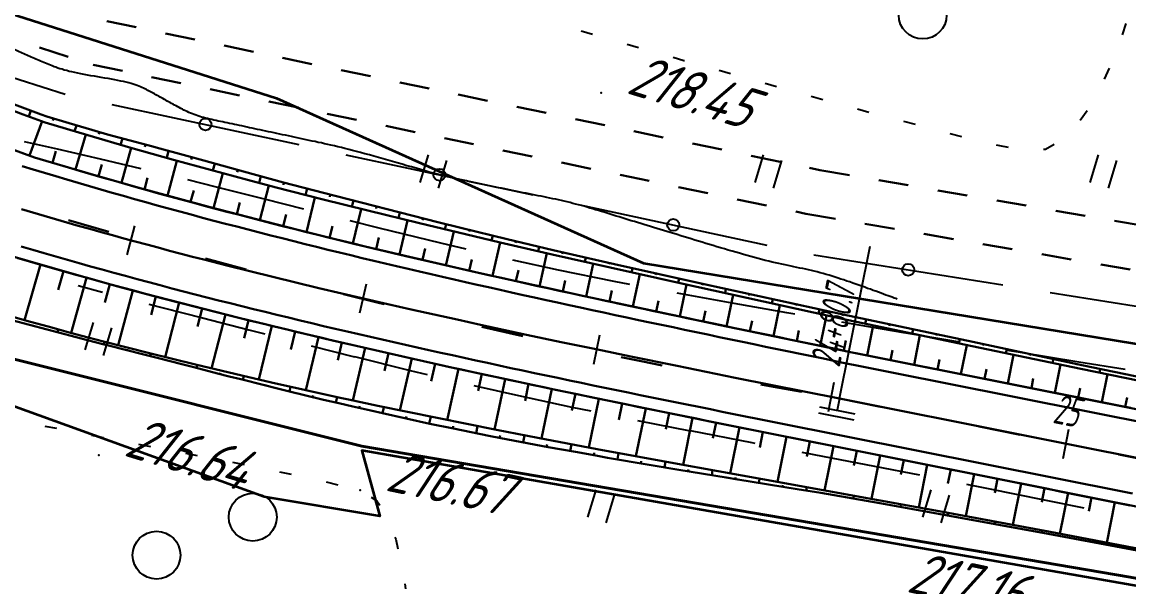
# Model space of a CAD drawing. Header units: millimetres. Extents: x -698 to 8131, y -704 to 4503.
# Drawn here: x 1576.7 to 1669.2, y 3483 to 3530.2 of the extents above; entities that cross this region are included whole.
import ezdxf
from ezdxf import colors
from ezdxf.entities.mleader import LeaderData, LeaderLine
from ezdxf.math import Vec2, Vec3

# ---------------------------------------------------------------- set-up
doc = ezdxf.new("R2010")
doc.units = ezdxf.units.MM
for name, pattern in [('CONTI', [0]), ('STRIHSMALL', [1, 0.5, -0.5]), ('STROT', [1.7, 0.5, -1.2])]:
    doc.linetypes.add(name, pattern=pattern)
for name, color, linetype, lineweight in [('10', 1, 'Continuous', 35), ('КОПИЯ_ОСЬ_13_ОТКОСЫ', 7, 'Continuous', 30), ('КОПИЯ_ОСЬ_ГРАНИЦЫ_ПОЛОС', 7, 'Continuous', 30), ('ОСЬ_ВЕРХ_ПОКРЫТИЯ_ГРАНИЦЫ_ПОЛОС', 7, 'Continuous', 30), ('ОСЬ_ВЕРХ_ПОКРЫТИЯ_ОСЬ', 1, 'Continuous', 30)]:
    doc.layers.add(name, color=color, linetype=linetype, lineweight=lineweight)
for name, color, linetype in [('_Ростелеком', 6, 'Continuous'), ('GOR_BDEFAULT', 212, 'CONTI'), ('PI_OTDEFAULT', 172, 'CONTI'), ('PI_TTDEFAULT', 5, 'CONTI'), ('PLN_O', 7, 'CONTI'), ('SIT_LDEFAULT', 7, 'CONTI'), ('ZAPSKDEFAULT', 7, 'CONTI'), ('Выноски', 250, 'Continuous'), ('Изменение выноски', 3, 'Continuous'), ('ОСЬ_ВЕРХ_ПОКРЫТИЯ_ПИКЕТЫ', 1, 'Continuous'), ('ОСЬ_ВЕРХ_ПОКРЫТИЯ_РАЗБИВКА_КРИВ', 1, 'Continuous'), ('разметка', 7, 'Continuous')]:
    doc.layers.add(name, color=color, linetype=linetype)
doc.styles.add('eskd', font='isocpeui.ttf', dxfattribs={"width": 1.2})
doc.styles.get("Standard").update_dxf_attribs({"font": 'isocpeui.ttf'})
doc.styles.add('STYLE1', font='isocpeui.ttf', dxfattribs={"width": 0.9})
doc.styles.add('ГОСТ', font='isocpeui.ttf', dxfattribs={"height": 4})
doc.linetypes.add('кабель_связи_проект.', pattern='A,10,-1,["/",STYLE1,S=3,R=0,X=0,Y=-1.5],-4.1', length=15.1)

# ---------------------------------------------------------------- blocks, each defined once
blk = doc.blocks.new('BL_2004')
at = {"color": 0}
blk.add_circle((0, 0), 2, dxfattribs=at)
blk = doc.blocks.new('BL_2011')
at = {"color": 0}
for p, q in [((0, 0), (0, 2.4)), ((1.6, 0), (1.6, 2.4))]:
    blk.add_line(p, q, dxfattribs=at)

msp = doc.modelspace()

# ---------------------------------------------------------------- linework, layer by layer
at = {"layer": '10'}
for points in [[(1046.543, 3727.064), (1198.733, 3733.064), (1220.213, 3730.384), (1260.153, 3712.304), (1366.673, 3650.014), (1391.903, 3633.604), (1426.223, 3611.284), (1477.833, 3579.504), (1522.493, 3550.704), (1558.313, 3536.504), (1597.923, 3523.884), (1628.593, 3510.074), (1698.423, 3498.654), (1715.913, 3495.084), (1834.883, 3470.784), (1953.683, 3446.504), (2141.803, 3408.074), (2216.553, 3392.804)], [(2162.783, 3383.774), (2086.083, 3399.104), (2023.843, 3412.104), (1914.293, 3434.964), (1842.823, 3450.024), (1748.353, 3469.324), (1605.033, 3494.404), (1606.563, 3488.914), (1596.893, 3490.534), (1543.043, 3509.994), (1510.863, 3521.344), (1481.723, 3540.654), (1368.533, 3619.734), (1289.903, 3664.834), (1246.893, 3688.964), (1228.043, 3695.534), (1204.683, 3699.254), (843.893, 3696.004)]]:
    msp.add_lwpolyline(points, dxfattribs=at)
at = {"layer": '_Ростелеком', "linetype": 'кабель_связи_проект.', "lineweight": 40, "ltscale": 0.25}
msp.add_lwpolyline([(1139.317, 3707.384), (1173.443, 3705.052), (1210.365, 3699.103), (1228.095, 3695.879), (1247.2, 3689.26), (1259.613, 3683.865), (1298.754, 3664.906), (1337.605, 3641.335), (1379.143, 3613.354), (1432.54, 3577.081), (1497.38, 3534.92), (1507.859, 3528.099), (1522.677, 3520.444), (1549.009, 3508.805), (1605.059, 3494.766), (1669.261, 3483.803), (1746.706, 3469.612), (1806.748, 3457.394), (1856.922, 3447.106), (1888.768, 3440.625), (1918.482, 3434.382), (2018.587, 3413.687), (2116.876, 3393.624), (2299.356, 3355.85)], dxfattribs=at)
at = {"layer": 'GOR_BDEFAULT', "color": 212, "elevation": 218, "flags": 128}
msp.add_lwpolyline([(1649.799, 3507.07), (1649.679, 3507.11), (1649.539, 3507.16), (1649.389, 3507.22), (1649.219, 3507.28), (1649.049, 3507.35), (1648.859, 3507.41), (1648.659, 3507.49), (1648.459, 3507.56), (1648.239, 3507.64), (1648.019, 3507.72), (1647.789, 3507.8), (1647.559, 3507.89), (1647.319, 3507.97), (1647.079, 3508.06), (1646.839, 3508.15), (1646.589, 3508.23), (1646.349, 3508.32), (1646.099, 3508.41), (1645.849, 3508.5), (1645.599, 3508.58), (1645.349, 3508.67), (1645.099, 3508.75), (1644.849, 3508.83), (1644.599, 3508.91), (1644.349, 3508.99), (1644.099, 3509.07), (1643.849, 3509.14), (1643.599, 3509.21), (1643.359, 3509.28), (1643.109, 3509.34), (1642.869, 3509.4), (1642.629, 3509.46), (1642.389, 3509.52), (1642.149, 3509.57), (1641.909, 3509.62), (1641.659, 3509.67), (1641.419, 3509.72), (1641.169, 3509.77), (1640.929, 3509.83), (1640.669, 3509.88), (1640.419, 3509.93), (1640.159, 3509.99), (1639.889, 3510.04), (1639.619, 3510.11), (1639.339, 3510.17), (1639.059, 3510.24), (1638.769, 3510.31), (1638.479, 3510.39), (1638.179, 3510.47), (1637.869, 3510.55), (1637.559, 3510.63), (1637.249, 3510.72), (1636.939, 3510.81), (1636.619, 3510.9), (1636.309, 3510.99), (1635.989, 3511.08), (1635.669, 3511.17), (1635.349, 3511.27), (1635.039, 3511.36), (1634.719, 3511.45), (1634.409, 3511.55), (1634.099, 3511.64), (1633.789, 3511.73), (1633.489, 3511.83), (1633.179, 3511.92), (1632.879, 3512.01), (1632.579, 3512.1), (1632.289, 3512.19), (1631.989, 3512.28), (1631.699, 3512.37), (1631.409, 3512.46), (1631.119, 3512.55), (1630.829, 3512.63), (1630.549, 3512.72), (1630.269, 3512.8), (1629.989, 3512.89), (1629.709, 3512.97), (1629.439, 3513.06), (1629.169, 3513.14), (1628.889, 3513.22), (1628.629, 3513.31), (1628.359, 3513.39), (1628.089, 3513.47), (1627.829, 3513.55), (1627.569, 3513.63), (1627.309, 3513.71), (1627.059, 3513.79), (1626.799, 3513.86), (1626.549, 3513.94), (1626.299, 3514.02), (1626.049, 3514.1), (1625.799, 3514.17), (1625.559, 3514.25), (1625.309, 3514.33), (1625.069, 3514.4), (1624.829, 3514.47), (1624.589, 3514.55), (1624.349, 3514.62), (1624.109, 3514.69), (1623.869, 3514.76), (1623.639, 3514.83), (1623.399, 3514.89), (1623.159, 3514.96), (1622.919, 3515.02), (1622.689, 3515.08), (1622.449, 3515.14), (1622.209, 3515.2), (1621.969, 3515.26), (1621.729, 3515.31), (1621.489, 3515.37), (1621.249, 3515.42), (1621.009, 3515.47), (1620.759, 3515.52), (1620.519, 3515.57), (1620.279, 3515.62), (1620.029, 3515.67), (1619.779, 3515.72), (1619.539, 3515.77), (1619.289, 3515.82), (1619.039, 3515.87), (1618.779, 3515.92), (1618.529, 3515.97), (1618.279, 3516.02), (1618.019, 3516.07), (1617.759, 3516.13), (1617.509, 3516.18), (1617.249, 3516.23), (1616.989, 3516.28), (1616.729, 3516.34), (1616.469, 3516.39), (1616.199, 3516.44), (1615.939, 3516.5), (1615.679, 3516.55), (1615.409, 3516.61), (1615.149, 3516.66), (1614.879, 3516.72), (1614.609, 3516.77), (1614.349, 3516.83), (1614.069, 3516.89), (1613.799, 3516.95), (1613.519, 3517.01), (1613.229, 3517.07), (1612.939, 3517.14), (1612.649, 3517.21), (1612.339, 3517.28), (1612.029, 3517.35), (1611.709, 3517.43), (1611.379, 3517.52), (1611.039, 3517.61), (1610.689, 3517.7), (1610.329, 3517.8), (1609.959, 3517.9), (1609.579, 3518.01), (1609.199, 3518.12), (1608.799, 3518.23), (1608.409, 3518.35), (1608.009, 3518.46), (1607.609, 3518.58), (1607.219, 3518.69), (1606.819, 3518.8), (1606.429, 3518.92), (1606.049, 3519.02), (1605.679, 3519.13), (1605.309, 3519.23), (1604.949, 3519.33), (1604.609, 3519.42), (1604.269, 3519.51), (1603.949, 3519.59), (1603.639, 3519.67), (1603.339, 3519.74), (1603.039, 3519.82), (1602.749, 3519.88), (1602.469, 3519.95), (1602.199, 3520.01), (1601.929, 3520.07), (1601.669, 3520.13), (1601.409, 3520.18), (1601.149, 3520.24), (1600.899, 3520.29), (1600.649, 3520.35), (1600.389, 3520.4), (1600.139, 3520.45), (1599.899, 3520.51), (1599.649, 3520.56), (1599.399, 3520.61), (1599.159, 3520.66), (1598.909, 3520.72), (1598.669, 3520.77), (1598.429, 3520.82), (1598.189, 3520.87), (1597.949, 3520.92), (1597.709, 3520.97), (1597.479, 3521.02), (1597.239, 3521.07), (1597.009, 3521.12), (1596.779, 3521.17), (1596.559, 3521.22), (1596.329, 3521.27), (1596.109, 3521.32), (1595.889, 3521.37), (1595.669, 3521.41), (1595.449, 3521.46), (1595.239, 3521.5), (1595.019, 3521.55), (1594.809, 3521.59), (1594.609, 3521.64), (1594.399, 3521.68), (1594.199, 3521.72), (1593.999, 3521.77), (1593.799, 3521.81), (1593.609, 3521.85), (1593.419, 3521.89), (1593.229, 3521.93), (1593.039, 3521.96), (1592.859, 3522), (1592.679, 3522.04), (1592.499, 3522.08), (1592.329, 3522.12), (1592.159, 3522.17), (1591.989, 3522.21), (1591.819, 3522.26), (1591.659, 3522.3), (1591.499, 3522.35), (1591.339, 3522.4), (1591.189, 3522.45), (1591.029, 3522.51), (1590.889, 3522.57), (1590.739, 3522.63), (1590.599, 3522.69), (1590.459, 3522.75), (1590.319, 3522.82), (1590.179, 3522.88), (1590.049, 3522.95), (1589.919, 3523.02), (1589.779, 3523.09), (1589.659, 3523.16), (1589.529, 3523.23), (1589.399, 3523.3), (1589.279, 3523.37), (1589.149, 3523.44), (1589.029, 3523.51), (1588.899, 3523.57), (1588.779, 3523.64), (1588.659, 3523.71), (1588.539, 3523.78), (1588.419, 3523.84), (1588.299, 3523.91), (1588.179, 3523.97), (1588.069, 3524.04), (1587.949, 3524.1), (1587.839, 3524.16), (1587.719, 3524.23), (1587.609, 3524.29), (1587.489, 3524.35), (1587.379, 3524.41), (1587.269, 3524.47), (1587.149, 3524.53), (1587.039, 3524.59), (1586.919, 3524.65), (1586.799, 3524.71), (1586.669, 3524.77), (1586.539, 3524.83), (1586.399, 3524.88), (1586.259, 3524.94), (1586.099, 3525), (1585.929, 3525.05), (1585.759, 3525.1), (1585.559, 3525.16), (1585.359, 3525.21), (1585.139, 3525.26), (1584.909, 3525.31), (1584.659, 3525.36), (1584.399, 3525.41), (1584.129, 3525.46), (1583.849, 3525.51), (1583.559, 3525.56), (1583.269, 3525.61), (1582.979, 3525.66), (1582.689, 3525.71), (1582.399, 3525.76), (1582.119, 3525.81), (1581.839, 3525.86), (1581.569, 3525.91), (1581.299, 3525.96), (1581.049, 3526.02), (1580.819, 3526.07), (1580.589, 3526.12), (1580.379, 3526.18), (1580.179, 3526.23), (1579.989, 3526.29), (1579.809, 3526.34), (1579.639, 3526.4), (1579.479, 3526.46), (1579.319, 3526.51), (1579.169, 3526.57), (1579.019, 3526.63), (1578.879, 3526.69), (1578.739, 3526.74), (1578.609, 3526.8), (1578.469, 3526.86), (1578.339, 3526.92), (1578.199, 3526.97), (1578.069, 3527.03), (1577.939, 3527.09), (1577.809, 3527.14), (1577.679, 3527.2), (1577.549, 3527.25), (1577.419, 3527.31), (1577.289, 3527.36), (1577.159, 3527.42), (1577.039, 3527.48), (1576.909, 3527.53), (1576.789, 3527.59), (1576.659, 3527.64), (1576.539, 3527.7), (1576.409, 3527.75), (1576.289, 3527.8), (1576.169, 3527.86), (1576.049, 3527.91), (1575.929, 3527.97), (1575.809, 3528.02), (1575.689, 3528.08), (1575.569, 3528.13), (1575.449, 3528.18), (1575.339, 3528.24), (1575.219, 3528.29), (1575.099, 3528.35), (1574.989, 3528.4), (1574.869, 3528.45), (1574.759, 3528.51), (1574.639, 3528.56), (1574.529, 3528.61), (1574.409, 3528.66), (1574.289, 3528.7), (1574.169, 3528.74), (1574.039, 3528.77), (1573.899, 3528.79), (1573.759, 3528.81), (1573.599, 3528.81), (1573.439, 3528.79), (1573.259, 3528.77), (1573.069, 3528.73), (1572.859, 3528.67), (1572.639, 3528.59), (1572.399, 3528.49), (1572.149, 3528.37), (1571.869, 3528.23), (1571.589, 3528.08), (1571.289, 3527.91), (1570.989, 3527.73), (1570.679, 3527.54), (1570.369, 3527.35), (1570.059, 3527.15), (1569.759, 3526.96), (1569.459, 3526.77), (1569.169, 3526.58), (1568.889, 3526.4), (1568.629, 3526.23), (1568.379, 3526.08), (1568.159, 3525.94), (1566.619, 3525.43), (1566.469, 3526.67), (1566.539, 3526.9), (1566.629, 3527.16), (1566.719, 3527.43), (1566.819, 3527.72), (1566.929, 3528.03), (1567.029, 3528.35), (1567.139, 3528.68), (1567.249, 3529.01), (1567.349, 3529.34), (1567.439, 3529.67), (1567.519, 3529.99), (1567.589, 3530.31), (1567.649, 3530.61), (1567.679, 3530.9), (1567.699, 3531.17), (1567.699, 3531.42), (1567.669, 3531.65), (1567.609, 3531.86), (1567.529, 3532.07), (1567.409, 3532.26), (1567.269, 3532.45), (1567.089, 3532.63), (1566.869, 3532.81), (1566.619, 3533), (1566.319, 3533.18), (1565.989, 3533.38), (1565.609, 3533.59), (1565.179, 3533.81), (1564.709, 3534.05), (1564.189, 3534.31)], dxfattribs=at)
at = {"layer": 'PI_TTDEFAULT', "color": 5}
for p in [(1625.059, 3524.33, 218.446), (1583.059, 3494.01, 216.641), (1604.919, 3491.08, 216.665)]:
    msp.add_point(p, dxfattribs=at)
at = {"layer": 'PLN_O'}
for p, q in [((1565.019, 3529.11), (1580.249, 3524.2)), ((1584.149, 3523.36), (1599.789, 3519.99)), ((1603.709, 3519.15), (1619.349, 3515.78)), ((1623.259, 3514.95), (1638.899, 3511.58)), ((1642.819, 3510.78), (1658.619, 3508.26)), ((1662.569, 3507.63), (1678.369, 3505.11))]:
    msp.add_line(p, q, dxfattribs=at)
for centre in [(1591.969, 3521.68), (1611.529, 3517.47), (1631.079, 3513.27), (1650.719, 3509.52)]:
    msp.add_circle(centre, 0.5, dxfattribs=at)
at = {"layer": 'SIT_LDEFAULT', "color": 7}
for p, q in [((1668.629, 3529.18), (1668.949, 3530.13)), ((1623.379, 3529.51), (1624.339, 3529.23)), ((1627.219, 3528.4), (1628.179, 3528.12)), ((1631.069, 3527.3), (1631.949, 3527.04)), ((1631.949, 3527.04), (1632.019, 3527.02)), ((1634.909, 3526.21), (1635.869, 3525.94)), ((1667.129, 3525.48), (1667.539, 3526.39)), ((1638.759, 3525.12), (1639.719, 3524.85)), ((1642.609, 3524.05), (1643.569, 3523.78)), ((1646.469, 3522.98), (1647.429, 3522.71)), ((1665.099, 3522.04), (1665.689, 3522.85)), ((1650.329, 3521.95), (1651.299, 3521.69)), ((1654.189, 3520.92), (1655.159, 3520.68)), ((1579.599, 3519.6), (1576.859, 3520.23)), ((1658.079, 3519.97), (1658.339, 3519.91)), ((1662.199, 3519.62), (1662.929, 3520.02)), ((1583.189, 3518.77), (1579.599, 3519.6)), ((1658.339, 3519.91), (1659.059, 3519.78)), ((1662.029, 3519.6), (1662.199, 3519.62)), ((1586.609, 3517.98), (1583.189, 3518.78)), ((1592.899, 3516.44), (1590.489, 3517.04)), ((1596.909, 3515.44), (1592.899, 3516.44)), ((1600.189, 3514.6), (1596.909, 3515.44)), ((1606.499, 3513.01), (1604.069, 3513.62)), ((1611.639, 3511.75), (1606.499, 3513.01)), ((1613.769, 3511.25), (1611.639, 3511.75)), ((1621.499, 3509.49), (1617.679, 3510.34)), ((1626.139, 3508.55), (1621.499, 3509.49)), ((1581.339, 3508.2), (1583.379, 3507.66)), ((1627.459, 3508.3), (1626.139, 3508.55)), ((1635.699, 3506.78), (1631.399, 3507.56)), ((1587.249, 3506.65), (1588.439, 3506.34)), ((1588.439, 3506.35), (1591.729, 3505.51)), ((1640.579, 3505.93), (1635.699, 3506.78)), ((1591.729, 3505.5), (1595.599, 3504.5)), ((1641.239, 3505.82), (1640.579, 3505.93)), ((1595.599, 3504.5), (1596.939, 3504.16)), ((1645.469, 3505.09), (1645.179, 3505.14)), ((1650.359, 3504.25), (1645.469, 3505.08)), ((1655.039, 3503.46), (1650.359, 3504.26)), ((1600.809, 3503.16), (1604.429, 3502.25)), ((1660.069, 3502.59), (1658.979, 3502.78)), ((1664.979, 3501.8), (1660.069, 3502.6)), ((1604.429, 3502.26), (1609.099, 3501.11)), ((1668.859, 3501.17), (1664.979, 3501.8)), ((1609.099, 3501.11), (1610.519, 3500.77)), ((1614.409, 3499.85), (1618.129, 3499)), ((1618.129, 3499), (1622.609, 3498.04)), ((1622.609, 3498.04), (1624.179, 3497.72)), ((1628.099, 3496.92), (1632.479, 3496.06)), ((1578.539, 3496.44), (1579.519, 3496.26)), ((1632.479, 3496.07), (1637.649, 3495.07)), ((1582.459, 3495.69), (1583.439, 3495.5)), ((1637.649, 3495.07), (1637.909, 3495.02)), ((1586.389, 3494.94), (1587.369, 3494.75)), ((1590.309, 3494.19), (1591.289, 3494)), ((1641.839, 3494.27), (1642.829, 3494.08)), ((1642.829, 3494.08), (1647.889, 3493.1)), ((1594.239, 3493.42), (1595.219, 3493.22)), ((1598.159, 3492.62), (1599.139, 3492.42)), ((1647.889, 3493.1), (1651.659, 3492.37)), ((1602.069, 3491.77), (1603.039, 3491.54)), ((1655.579, 3491.59), (1657.399, 3491.23)), ((1605.819, 3490.5), (1606.299, 3490.19)), ((1657.399, 3491.23), (1662.079, 3490.29)), ((1606.299, 3490.19), (1606.539, 3489.84)), ((1662.079, 3490.29), (1665.389, 3489.62)), ((1607.819, 3487.16), (1607.879, 3486.99)), ((1607.889, 3486.99), (1608.059, 3486.18)), ((1608.629, 3483.24), (1608.699, 3482.84))]:
    msp.add_line(p, q, dxfattribs=at)
at = {"layer": 'Изменение выноски', "color": 6, "linetype": 'STRIHSMALL', "lineweight": 30, "ltscale": 5}
for points in [[(556.332, 3860.56), (604.918, 3817.015), (628.184, 3799.301), (686.099, 3761.104), (720.913, 3742.414), (750.286, 3732.575), (769.134, 3728.282), (789.493, 3727.106), (889.152, 3726.396), (1065.261, 3728.586), (1211.221, 3732.103), (1235.187, 3728.312), (1268.027, 3716.586), (1413.955, 3630.282), (1512.481, 3559.579), (1541.19, 3544.005), (1583.744, 3530.316), (1643.333, 3517.859), (1703.527, 3507.498), (1908.586, 3467.917), (1956.677, 3459.176)], [(555.17, 3856.914), (603.757, 3813.368), (627.023, 3795.654), (684.937, 3757.458), (719.751, 3738.767), (749.124, 3728.928), (767.972, 3724.635), (788.332, 3723.459), (887.99, 3722.749), (1064.099, 3724.939), (1210.06, 3728.456), (1234.026, 3724.666), (1266.865, 3712.939), (1412.793, 3626.635), (1511.319, 3555.932), (1540.029, 3540.359), (1582.582, 3526.669), (1642.171, 3514.212), (1702.365, 3503.851), (1907.424, 3464.27), (1955.515, 3455.529)]]:
    msp.add_lwpolyline(points, dxfattribs=at)
at = {"layer": 'КОПИЯ_ОСЬ_13_ОТКОСЫ'}
for points in [[(1572.293, 3524.73), (1578.257, 3522.513), (1578.718, 3522.345), (1580.593, 3521.78), (1582.471, 3521.22), (1583.79, 3520.839), (1584.738, 3520.585), (1585.685, 3520.328), (1587.581, 3519.821), (1587.864, 3519.738), (1590.426, 3519.054), (1591.846, 3518.654), (1595.167, 3517.735), (1598.494, 3516.837), (1601.831, 3515.953), (1611.409, 3513.511), (1613.332, 3513.034), (1617.184, 3512.093), (1621.045, 3511.168), (1622.012, 3510.941), (1626.18, 3509.998), (1633.663, 3508.332), (1644.388, 3505.981), (1645.659, 3505.706), (1646.342, 3505.556), (1656.127, 3503.49), (1665.225, 3501.556), (1684.812, 3497.509)], [(1575.346, 3523.032), (1576.726, 3522.523), (1578.571, 3521.853), (1582.145, 3520.776), (1585.727, 3519.729), (1589.318, 3518.712), (1595.495, 3517.035), (1597.88, 3516.408), (1601.706, 3515.428), (1605.539, 3514.469), (1609.864, 3513.412), (1613.718, 3512.488), (1616.614, 3511.807), (1620.966, 3510.799), (1625.813, 3509.699), (1631.643, 3508.397), (1645.585, 3505.337), (1646.269, 3505.189), (1656.055, 3503.127), (1665.16, 3501.231), (1684.756, 3497.233)], [(1575.346, 3523.032), (1576.726, 3522.523), (1578.571, 3521.853), (1582.145, 3520.776), (1585.727, 3519.729), (1589.318, 3518.712), (1595.495, 3517.035), (1597.879, 3516.408), (1601.707, 3515.428), (1605.539, 3514.469), (1609.864, 3513.412), (1613.718, 3512.488), (1616.614, 3511.807), (1620.966, 3510.799), (1625.813, 3509.699), (1631.643, 3508.397), (1645.585, 3505.337), (1646.269, 3505.189), (1656.055, 3503.127), (1665.16, 3501.231), (1684.757, 3497.233)], [(1577.385, 3522.837), (1577.204, 3522.35)], [(1577.28, 3519.071), (1578.321, 3521.944)], [(1579.272, 3522.178), (1579.222, 3522.012)], [(1581.188, 3521.603), (1581.039, 3521.106)], [(1583.106, 3521.037), (1583.058, 3520.871)], [(1581.104, 3517.901), (1581.966, 3520.829)], [(1585.034, 3520.505), (1584.888, 3519.971)], [(1586.965, 3519.985), (1586.918, 3519.807)], [(1574.911, 3519.938), (1576.769, 3519.257), (1577.699, 3518.919), (1582.155, 3517.593), (1586.625, 3516.315), (1592.36, 3514.751), (1598.6, 3513.134), (1600.043, 3512.771), (1604.384, 3511.705), (1608.732, 3510.668), (1611.637, 3509.992), (1614.546, 3509.327), (1617.459, 3508.672), (1620.376, 3508.026), (1623.783, 3507.284), (1629.145, 3506.134), (1635.004, 3504.9), (1645.766, 3502.668), (2240.93, 3383.772)], [(1579.187, 3518.471), (1579.479, 3519.446)], [(1584.946, 3516.789), (1585.778, 3519.714)], [(1588.896, 3519.462), (1588.739, 3518.874)], [(1583.024, 3517.341), (1583.307, 3518.318)], [(1588.801, 3515.721), (1589.596, 3518.637)], [(1590.826, 3518.942), (1590.771, 3518.746)], [(1592.752, 3518.401), (1592.591, 3517.823)], [(1586.871, 3516.248), (1587.138, 3517.226)], [(1592.661, 3514.673), (1593.419, 3517.599)], [(1594.68, 3517.869), (1594.627, 3517.676)], [(1596.61, 3517.343), (1596.458, 3516.782)], [(1596.533, 3513.669), (1597.284, 3516.565)], [(1598.541, 3516.824), (1598.492, 3516.637)], [(1600.474, 3516.312), (1600.333, 3515.777)], [(1590.73, 3515.195), (1590.996, 3516.167)], [(1600.409, 3512.68), (1601.127, 3515.575)], [(1602.409, 3515.805), (1602.363, 3515.626)], [(1594.597, 3514.171), (1594.85, 3515.146)], [(1604.347, 3515.311), (1604.216, 3514.798)], [(1604.294, 3511.727), (1604.991, 3514.605)], [(1606.285, 3514.817), (1606.242, 3514.646)], [(1598.469, 3513.167), (1598.719, 3514.133)], [(1608.223, 3514.323), (1608.101, 3513.843)], [(1608.184, 3510.797), (1608.86, 3513.657)], [(1610.161, 3513.829), (1610.12, 3513.669)], [(1602.35, 3512.201), (1602.587, 3513.166)], [(1612.1, 3513.339), (1611.992, 3512.902)], [(1612.08, 3509.891), (1612.728, 3512.725)], [(1614.042, 3512.861), (1614.006, 3512.715)], [(1606.238, 3511.259), (1606.468, 3512.219)], [(1615.985, 3512.386), (1615.885, 3511.978)], [(1615.981, 3509.005), (1616.611, 3511.808)], [(1617.929, 3511.915), (1617.896, 3511.779)], [(1575.286, 3510.801), (1581.01, 3509.146), (1584.657, 3508.137), (1588.313, 3507.16), (1594.659, 3505.534), (1598.327, 3504.634), (1601.999, 3503.756), (1609.351, 3502.067), (1612.785, 3501.305), (1616.711, 3500.452), (1621.13, 3499.513), (1626.531, 3498.389), (1633.895, 3496.888), (2231.887, 3377.422)], [(1610.131, 3510.342), (1610.354, 3511.296)], [(1619.874, 3511.449), (1619.784, 3511.073)], [(1619.885, 3508.135), (1620.499, 3510.908)], [(1621.819, 3510.986), (1621.79, 3510.861)], [(1578.201, 3509.958), (1576.856, 3505.306)], [(1614.03, 3509.445), (1614.246, 3510.39)], [(1623.77, 3510.543), (1623.688, 3510.181)], [(1623.793, 3507.282), (1624.381, 3510.024)], [(1625.721, 3510.102), (1625.693, 3509.981)], [(1580.122, 3509.403), (1579.674, 3507.852)], [(1582.046, 3508.856), (1580.76, 3504.24)], [(1617.932, 3508.567), (1618.139, 3509.503)], [(1627.672, 3509.666), (1627.591, 3509.302)], [(1627.704, 3506.443), (1628.284, 3509.147)], [(1629.624, 3509.231), (1629.597, 3509.11)], [(1583.974, 3508.324), (1583.552, 3506.783)], [(1621.839, 3507.708), (1622.04, 3508.632)], [(1631.577, 3508.796), (1631.495, 3508.43)], [(1631.617, 3505.614), (1632.178, 3508.28)], [(1633.529, 3508.362), (1633.502, 3508.24)], [(1635.482, 3507.933), (1635.403, 3507.572)], [(1585.904, 3507.8), (1584.67, 3503.213)], [(1587.837, 3507.285), (1587.432, 3505.754)], [(1625.748, 3506.862), (1625.944, 3507.776)], [(1635.531, 3504.791), (1636.078, 3507.424)], [(1637.436, 3507.505), (1637.41, 3507.384)], [(1639.39, 3507.077), (1639.31, 3506.714)], [(1589.773, 3506.786), (1588.603, 3502.219)], [(1591.711, 3506.289), (1591.321, 3504.767)], [(1629.66, 3506.026), (1629.85, 3506.928)], [(1633.574, 3505.201), (1633.761, 3506.09)], [(1639.448, 3503.978), (1639.985, 3506.566)], [(1641.343, 3506.648), (1641.317, 3506.528)], [(1643.297, 3506.22), (1643.217, 3505.857)], [(1575.792, 3505.319), (1578.755, 3504.524), (1582.114, 3503.643), (1583.399, 3503.313), (1584.092, 3503.138), (1585.08, 3502.885), (1587.057, 3502.388), (1588.043, 3502.133), (1590.013, 3501.619), (1590.999, 3501.367), (1592.969, 3500.856), (1593.954, 3500.605), (1594.94, 3500.358), (1596.91, 3499.859), (1597.895, 3499.613), (1598.882, 3499.377), (1601.838, 3498.652), (1603.123, 3498.356), (1604.306, 3498.079), (1605.787, 3497.737), (1606.775, 3497.514), (1610.727, 3496.647), (1612.706, 3496.233), (1615.673, 3495.624), (1616.664, 3495.428), (1620.628, 3494.684), (1622.91, 3494.279), (1624.596, 3493.982), (1625.586, 3493.804), (1629.057, 3493.218), (1631.534, 3492.798), (1635.496, 3492.15), (1636.485, 3491.983), (1641.431, 3491.183), (1643.407, 3490.859), (1648.334, 3490), (1653.256, 3489.114), (1662.405, 3487.439), (1682.064, 3483.756)], [(1575.868, 3505.582), (1577.345, 3505.169), (1578.823, 3504.764), (1580.696, 3504.257), (1582.175, 3503.864), (1583.457, 3503.527), (1587.303, 3502.544), (1591.156, 3501.593), (1595.018, 3500.673), (1597.49, 3500.1), (1603.229, 3498.816), (1603.922, 3498.665), (1606.398, 3498.141), (1611.346, 3497.125), (1616.299, 3496.136), (1619.763, 3495.463), (1624.708, 3494.525), (1631.131, 3493.336), (1638.531, 3491.997), (1648.38, 3490.235), (1653.298, 3489.328), (1662.44, 3487.617), (1682.084, 3483.856)], [(1593.648, 3505.793), (1592.49, 3501.271)], [(1595.587, 3505.304), (1595.214, 3503.794)], [(1637.49, 3504.385), (1637.672, 3505.262)], [(1643.365, 3503.166), (1643.892, 3505.708)], [(1645.251, 3505.794), (1645.225, 3505.673)], [(1647.206, 3505.373), (1647.129, 3505.008)], [(1577.684, 3504.811), (1577.708, 3504.9)], [(1579.617, 3504.298), (1579.678, 3504.532)], [(1597.53, 3504.828), (1596.437, 3500.344)], [(1599.474, 3504.357), (1599.114, 3502.862)], [(1641.406, 3503.572), (1641.585, 3504.435)], [(1647.284, 3502.365), (1647.784, 3504.87)], [(1649.163, 3504.96), (1649.137, 3504.838)], [(1651.12, 3504.547), (1651.043, 3504.183)], [(1581.551, 3503.791), (1581.572, 3503.869)], [(1583.488, 3503.291), (1583.542, 3503.505)], [(1601.419, 3503.893), (1600.367, 3499.457)], [(1603.367, 3503.441), (1603.027, 3501.96)], [(1645.323, 3502.76), (1645.499, 3503.607)], [(1651.206, 3501.581), (1651.698, 3504.045)], [(1653.077, 3504.134), (1653.051, 3504.013)], [(1655.034, 3503.721), (1654.957, 3503.358)], [(1656.99, 3503.306), (1656.965, 3503.186)], [(1585.426, 3502.798), (1585.444, 3502.869)], [(1587.365, 3502.308), (1587.419, 3502.515)], [(1605.317, 3502.994), (1604.304, 3498.584)], [(1607.266, 3502.546), (1606.928, 3501.076)], [(1649.245, 3501.973), (1649.412, 3502.808)], [(1655.129, 3500.797), (1655.613, 3503.22)], [(1658.947, 3502.891), (1658.872, 3502.54)], [(1659.051, 3500.014), (1659.528, 3502.404)], [(1660.903, 3502.475), (1660.878, 3502.358)], [(1589.301, 3501.805), (1589.319, 3501.873)], [(1591.238, 3501.305), (1591.303, 3501.557)], [(1609.215, 3502.098), (1608.219, 3497.764)], [(1611.167, 3501.664), (1610.846, 3500.217)], [(1653.167, 3501.189), (1653.331, 3502.01)], [(1662.859, 3502.059), (1662.788, 3501.725)], [(1662.974, 3499.23), (1663.444, 3501.588)], [(1664.815, 3501.643), (1664.792, 3501.532)], [(1593.174, 3500.804), (1593.195, 3500.888)], [(1595.113, 3500.315), (1595.194, 3500.632)], [(1613.12, 3501.232), (1612.191, 3496.954)], [(1615.075, 3500.808), (1614.765, 3499.382)], [(1657.09, 3500.406), (1657.251, 3501.213)], [(1666.774, 3501.236), (1666.707, 3500.915)], [(1666.896, 3498.447), (1667.362, 3500.781)], [(1668.732, 3500.832), (1668.71, 3500.724)], [(1597.052, 3499.824), (1597.078, 3499.93)], [(1598.995, 3499.349), (1599.091, 3499.742)], [(1617.029, 3500.385), (1616.133, 3496.168)], [(1618.985, 3499.969), (1618.687, 3498.563)], [(1661.012, 3499.622), (1661.172, 3500.419)], [(1664.935, 3498.838), (1665.092, 3499.624)], [(1600.937, 3498.873), (1600.969, 3499.004)], [(1602.883, 3498.411), (1602.989, 3498.87)], [(1620.942, 3499.553), (1620.06, 3495.406)], [(1622.9, 3499.145), (1622.612, 3497.761)], [(1624.858, 3498.737), (1624.009, 3494.657)], [(1668.857, 3498.055), (1669.013, 3498.833)], [(1604.831, 3497.958), (1604.866, 3498.11)], [(1606.781, 3497.512), (1606.896, 3498.037)], [(1626.816, 3498.331), (1626.539, 3496.97)], [(1628.776, 3497.931), (1627.959, 3493.923)], [(1608.734, 3497.084), (1608.773, 3497.259)], [(1610.688, 3496.655), (1610.814, 3497.232)], [(1630.735, 3497.532), (1630.463, 3496.196)], [(1632.695, 3497.133), (1631.893, 3493.198)], [(1612.645, 3496.245), (1612.686, 3496.438)], [(1614.604, 3495.843), (1614.728, 3496.446)], [(1634.656, 3496.736), (1634.393, 3495.424)], [(1636.617, 3496.345), (1635.845, 3492.483)], [(1638.578, 3495.953), (1638.321, 3494.666)], [(1616.565, 3495.447), (1616.605, 3495.649)], [(1618.53, 3495.077), (1618.644, 3495.68)], [(1640.539, 3495.561), (1639.783, 3491.773)], [(1642.501, 3495.169), (1642.248, 3493.907)], [(1620.496, 3494.709), (1620.534, 3494.91)], [(1622.465, 3494.358), (1622.567, 3494.931)], [(1624.435, 3494.01), (1624.468, 3494.202)], [(1626.405, 3493.666), (1626.494, 3494.194)], [(1644.462, 3494.777), (1643.721, 3491.07)], [(1646.423, 3494.386), (1646.176, 3493.15)], [(1628.377, 3493.333), (1628.407, 3493.509)], [(1630.349, 3492.999), (1630.428, 3493.466)], [(1648.384, 3493.994), (1647.66, 3490.366)], [(1650.346, 3493.602), (1650.104, 3492.392)], [(1652.307, 3493.21), (1651.595, 3489.645)], [(1632.321, 3492.669), (1632.347, 3492.825)], [(1634.295, 3492.346), (1634.362, 3492.752)], [(1654.268, 3492.818), (1654.031, 3491.63)], [(1656.229, 3492.426), (1655.527, 3488.911)], [(1636.268, 3492.019), (1636.291, 3492.154)], [(1638.242, 3491.699), (1638.297, 3492.039)], [(1640.217, 3491.38), (1640.235, 3491.493)], [(1642.191, 3491.059), (1642.236, 3491.334)], [(1658.191, 3492.035), (1657.956, 3490.863)], [(1660.152, 3491.643), (1659.459, 3488.175)], [(1644.164, 3490.729), (1644.179, 3490.821)], [(1646.134, 3490.387), (1646.177, 3490.633)], [(1662.113, 3491.251), (1661.882, 3490.095)], [(1664.074, 3490.859), (1663.39, 3487.435)], [(1666.036, 3490.467), (1665.807, 3489.326)], [(1648.104, 3490.041), (1648.118, 3490.123)], [(1650.073, 3489.69), (1650.114, 3489.918)], [(1667.997, 3490.076), (1667.319, 3486.683)], [(1652.041, 3489.335), (1652.055, 3489.411)], [(1654.009, 3488.976), (1654.047, 3489.188)], [(1655.976, 3488.616), (1655.989, 3488.686)], [(1657.943, 3488.256), (1657.979, 3488.452)], [(1659.911, 3487.896), (1659.923, 3487.961)], [(1661.878, 3487.536), (1661.911, 3487.716)], [(1663.844, 3487.17), (1663.855, 3487.23)], [(1665.81, 3486.801), (1665.841, 3486.966)], [(1667.776, 3486.433), (1667.786, 3486.488)]]:
    msp.add_lwpolyline(points, dxfattribs=at)
at = {"layer": 'КОПИЯ_ОСЬ_ГРАНИЦЫ_ПОЛОС'}
for points in [[(1625.9, 3506.827), (1626.433, 3506.713), (1627.397, 3506.507), (1628.362, 3506.301), (1629.327, 3506.096), (1630.292, 3505.891), (1631.257, 3505.687), (1632.223, 3505.484), (1633.189, 3505.281), (1634.155, 3505.078), (1635.122, 3504.876), (1636.088, 3504.674), (1637.055, 3504.473), (1638.022, 3504.272), (1638.989, 3504.071), (1639.957, 3503.87), (1640.925, 3503.669), (1641.892, 3503.469), (1642.86, 3503.268), (1643.829, 3503.068), (1644.797, 3502.868), (1645.765, 3502.668), (1646.745, 3502.472), (1647.726, 3502.276), (1648.706, 3502.08), (1649.686, 3501.885), (1650.666, 3501.689), (1651.646, 3501.493), (1652.626, 3501.297), (1653.606, 3501.101), (1654.586, 3500.906), (1655.566, 3500.71), (1656.547, 3500.514), (1657.527, 3500.318), (1658.507, 3500.123), (1659.487, 3499.927), (1660.467, 3499.731), (1661.447, 3499.535), (1662.427, 3499.339), (1663.407, 3499.144), (1664.387, 3498.948), (1665.367, 3498.752), (1666.348, 3498.556), (1667.328, 3498.36), (1668.308, 3498.165), (1669.288, 3497.969)], [(1624.209, 3498.869), (1625.156, 3498.673), (1626.137, 3498.47), (1627.119, 3498.268), (1628.1, 3498.066), (1629.082, 3497.866), (1630.063, 3497.665), (1631.044, 3497.466), (1632.026, 3497.267), (1633.007, 3497.068), (1633.988, 3496.87), (1634.969, 3496.672), (1635.95, 3496.474), (1636.931, 3496.277), (1637.912, 3496.08), (1638.893, 3495.884), (1639.873, 3495.687), (1640.854, 3495.491), (1641.834, 3495.295), (1642.814, 3495.099), (1643.794, 3494.903), (1644.775, 3494.708), (1645.755, 3494.512), (1646.734, 3494.316), (1647.714, 3494.12), (1648.694, 3493.925), (1649.674, 3493.729), (1650.654, 3493.533), (1651.634, 3493.337), (1652.614, 3493.142), (1653.594, 3492.946), (1654.574, 3492.75), (1655.554, 3492.554), (1656.534, 3492.358), (1657.514, 3492.163), (1658.494, 3491.967), (1659.474, 3491.771), (1660.454, 3491.575), (1661.434, 3491.38), (1662.414, 3491.184), (1663.394, 3490.988), (1664.374, 3490.792), (1665.354, 3490.597), (1666.334, 3490.401), (1667.314, 3490.205), (1668.294, 3490.009), (1669.274, 3489.814)]]:
    msp.add_lwpolyline(points, dxfattribs=at)
at = {"layer": 'ОСЬ_ВЕРХ_ПОКРЫТИЯ_ГРАНИЦЫ_ПОЛОС', "linetype": 'Continuous'}
for points in [[(1576.008, 3519.534), (1576.853, 3519.226), (1577.699, 3518.919), (1578.637, 3518.635), (1579.576, 3518.353), (1580.516, 3518.073), (1581.456, 3517.796), (1582.398, 3517.521), (1583.34, 3517.248), (1584.283, 3516.977), (1585.227, 3516.708), (1586.172, 3516.442), (1587.117, 3516.177), (1588.063, 3515.915), (1589.01, 3515.654), (1589.958, 3515.396), (1590.906, 3515.139), (1591.855, 3514.885), (1592.805, 3514.632), (1593.755, 3514.381), (1594.706, 3514.133), (1595.658, 3513.885), (1596.61, 3513.64), (1597.563, 3513.396), (1598.517, 3513.154), (1599.471, 3512.914), (1600.426, 3512.675), (1601.381, 3512.438), (1602.337, 3512.203), (1603.293, 3511.969), (1604.25, 3511.736), (1605.208, 3511.505), (1606.166, 3511.276), (1607.124, 3511.048), (1608.083, 3510.821), (1609.043, 3510.595), (1610.002, 3510.371), (1610.963, 3510.148), (1611.924, 3509.926), (1612.885, 3509.706), (1613.847, 3509.486), (1614.809, 3509.268), (1615.771, 3509.051), (1616.734, 3508.835), (1617.698, 3508.619), (1618.661, 3508.405), (1619.625, 3508.192), (1620.59, 3507.98), (1621.555, 3507.768), (1622.52, 3507.558), (1623.485, 3507.348), (1624.451, 3507.139), (1625.417, 3506.931), (1626.384, 3506.723), (1627.351, 3506.517), (1628.318, 3506.31), (1629.285, 3506.105), (1630.253, 3505.9), (1631.22, 3505.695), (1632.189, 3505.491), (1633.157, 3505.288), (1634.126, 3505.085), (1635.095, 3504.882), (1636.064, 3504.679), (1637.033, 3504.477), (1638.003, 3504.276), (1638.972, 3504.074), (1639.942, 3503.873), (1640.912, 3503.672), (1641.883, 3503.471), (1642.853, 3503.27), (1643.824, 3503.069), (1644.795, 3502.868), (1645.766, 3502.668), (1646.745, 3502.472), (1647.724, 3502.276), (1648.704, 3502.081), (1649.683, 3501.885), (1650.663, 3501.69), (1651.642, 3501.494), (1652.622, 3501.298), (1653.601, 3501.103), (1654.58, 3500.907), (1655.56, 3500.711), (1656.539, 3500.516), (1657.519, 3500.32), (1658.498, 3500.124), (1659.477, 3499.929), (1660.457, 3499.733), (1661.436, 3499.537), (1662.416, 3499.342), (1663.395, 3499.146), (1664.375, 3498.95), (1665.354, 3498.755), (1666.333, 3498.559), (1667.313, 3498.363), (1668.292, 3498.168), (1669.272, 3497.972)], [(1670.072, 3496.792), (1669.092, 3496.988), (1668.112, 3497.184), (1667.132, 3497.38), (1666.152, 3497.576), (1665.172, 3497.771), (1664.192, 3497.967), (1663.212, 3498.163), (1662.232, 3498.359), (1661.251, 3498.554), (1660.271, 3498.75), (1659.291, 3498.946), (1658.311, 3499.142), (1657.331, 3499.338), (1656.351, 3499.533), (1655.371, 3499.729), (1654.391, 3499.925), (1653.411, 3500.121), (1652.43, 3500.317), (1651.45, 3500.512), (1650.47, 3500.708), (1649.49, 3500.904), (1648.51, 3501.1), (1647.53, 3501.296), (1646.55, 3501.491), (1645.57, 3501.687), (1644.601, 3501.887), (1643.633, 3502.088), (1642.665, 3502.288), (1641.696, 3502.488), (1640.728, 3502.689), (1639.761, 3502.889), (1638.793, 3503.09), (1637.825, 3503.291), (1636.858, 3503.492), (1635.891, 3503.694), (1634.924, 3503.896), (1633.957, 3504.098), (1632.99, 3504.301), (1632.024, 3504.504), (1631.058, 3504.708), (1630.092, 3504.912), (1629.126, 3505.116), (1628.161, 3505.321), (1627.195, 3505.527), (1626.23, 3505.734), (1625.266, 3505.941), (1624.301, 3506.149), (1623.337, 3506.357), (1622.373, 3506.566), (1621.409, 3506.777), (1620.446, 3506.988), (1619.483, 3507.199), (1618.521, 3507.412), (1617.558, 3507.626), (1616.596, 3507.841), (1615.635, 3508.056), (1614.674, 3508.273), (1613.713, 3508.491), (1612.752, 3508.71), (1611.792, 3508.93), (1610.833, 3509.152), (1609.873, 3509.374), (1608.914, 3509.598), (1607.956, 3509.823), (1606.998, 3510.05), (1606.041, 3510.277), (1605.083, 3510.507), (1604.127, 3510.737), (1603.171, 3510.969), (1602.215, 3511.203), (1601.26, 3511.438), (1600.306, 3511.675), (1599.352, 3511.913), (1598.398, 3512.153), (1597.445, 3512.395), (1596.493, 3512.638), (1595.541, 3512.883), (1594.59, 3513.13), (1593.639, 3513.378), (1592.689, 3513.628), (1591.74, 3513.881), (1590.791, 3514.135), (1589.843, 3514.391), (1588.896, 3514.649), (1587.949, 3514.909), (1587.003, 3515.171), (1586.058, 3515.435), (1585.113, 3515.701), (1584.17, 3515.969), (1583.227, 3516.24), (1582.284, 3516.512), (1581.343, 3516.787), (1580.402, 3517.064), (1579.462, 3517.343), (1578.523, 3517.625), (1577.585, 3517.909), (1576.648, 3518.195)]]:
    msp.add_lwpolyline(points, dxfattribs=at)
at = {"layer": 'ОСЬ_ВЕРХ_ПОКРЫТИЯ_ГРАНИЦЫ_ПОЛОС', "linetype": 'Continuous', "lineweight": 30}
for points in [[(1669.47, 3490.794), (1668.49, 3490.99), (1667.51, 3491.186), (1666.53, 3491.381), (1665.55, 3491.577), (1664.57, 3491.773), (1663.59, 3491.969), (1662.61, 3492.164), (1661.631, 3492.36), (1660.651, 3492.556), (1659.671, 3492.752), (1658.691, 3492.948), (1657.711, 3493.143), (1656.731, 3493.339), (1655.751, 3493.535), (1654.771, 3493.731), (1653.791, 3493.926), (1652.811, 3494.122), (1651.831, 3494.318), (1650.851, 3494.514), (1649.871, 3494.709), (1648.891, 3494.905), (1647.911, 3495.101), (1646.931, 3495.297), (1645.951, 3495.493), (1644.971, 3495.688), (1643.991, 3495.884), (1643.011, 3496.08), (1642.03, 3496.276), (1641.05, 3496.472), (1640.07, 3496.668), (1639.089, 3496.864), (1638.109, 3497.061), (1637.128, 3497.257), (1636.148, 3497.455), (1635.167, 3497.652), (1634.186, 3497.85), (1633.206, 3498.048), (1632.225, 3498.246), (1631.244, 3498.446), (1630.263, 3498.645), (1629.282, 3498.845), (1628.302, 3499.046), (1627.321, 3499.247), (1626.34, 3499.449), (1625.359, 3499.652), (1624.379, 3499.855), (1623.398, 3500.06), (1622.417, 3500.264), (1621.437, 3500.47), (1620.456, 3500.677), (1619.476, 3500.885), (1618.496, 3501.093), (1617.515, 3501.303), (1616.535, 3501.513), (1615.555, 3501.725), (1614.576, 3501.937), (1613.596, 3502.151), (1612.616, 3502.366), (1611.637, 3502.582), (1610.658, 3502.8), (1609.678, 3503.018), (1608.699, 3503.238), (1607.721, 3503.459), (1606.742, 3503.682), (1605.764, 3503.906), (1604.786, 3504.132), (1603.808, 3504.359), (1602.83, 3504.587), (1601.853, 3504.818), (1600.876, 3505.049), (1599.899, 3505.283), (1598.922, 3505.518), (1597.946, 3505.754), (1596.97, 3505.993), (1595.994, 3506.233), (1595.019, 3506.475), (1594.044, 3506.719), (1593.07, 3506.965), (1592.095, 3507.212), (1591.121, 3507.462), (1590.148, 3507.714), (1589.175, 3507.967), (1588.202, 3508.223), (1587.23, 3508.481), (1586.258, 3508.741), (1585.287, 3509.003), (1584.316, 3509.267), (1583.346, 3509.533), (1582.376, 3509.802), (1581.407, 3510.073), (1580.438, 3510.347), (1579.47, 3510.623), (1578.503, 3510.901), (1577.536, 3511.181), (1576.569, 3511.465)], [(1669.275, 3489.813), (1668.295, 3490.009), (1667.315, 3490.205), (1666.335, 3490.401), (1665.355, 3490.597), (1664.375, 3490.792), (1663.395, 3490.988), (1662.415, 3491.184), (1661.435, 3491.38), (1660.455, 3491.575), (1659.475, 3491.771), (1658.495, 3491.967), (1657.515, 3492.163), (1656.535, 3492.358), (1655.555, 3492.554), (1654.575, 3492.75), (1653.595, 3492.946), (1652.615, 3493.142), (1651.635, 3493.337), (1650.655, 3493.533), (1649.675, 3493.729), (1648.695, 3493.925), (1647.715, 3494.12), (1646.735, 3494.316), (1645.755, 3494.512), (1644.775, 3494.708), (1643.795, 3494.903), (1642.815, 3495.099), (1641.834, 3495.295), (1640.854, 3495.491), (1639.874, 3495.687), (1638.893, 3495.884), (1637.912, 3496.08), (1636.931, 3496.277), (1635.951, 3496.474), (1634.97, 3496.672), (1633.989, 3496.869), (1633.007, 3497.068), (1632.026, 3497.266), (1631.045, 3497.466), (1630.064, 3497.665), (1629.082, 3497.865), (1628.101, 3498.066), (1627.12, 3498.268), (1626.138, 3498.47), (1625.157, 3498.673), (1624.176, 3498.876), (1623.194, 3499.081), (1622.213, 3499.286), (1621.231, 3499.492), (1620.25, 3499.698), (1619.269, 3499.906), (1618.288, 3500.115), (1617.306, 3500.325), (1616.325, 3500.535), (1615.344, 3500.747), (1614.363, 3500.96), (1613.382, 3501.174), (1612.401, 3501.389), (1611.421, 3501.606), (1610.44, 3501.823), (1609.46, 3502.042), (1608.48, 3502.263), (1607.5, 3502.484), (1606.52, 3502.707), (1605.54, 3502.932), (1604.56, 3503.158), (1603.581, 3503.385), (1602.602, 3503.614), (1601.623, 3503.844), (1600.644, 3504.076), (1599.666, 3504.31), (1598.687, 3504.546), (1597.71, 3504.783), (1596.732, 3505.022), (1595.754, 3505.262), (1594.777, 3505.505), (1593.801, 3505.749), (1592.824, 3505.995), (1591.848, 3506.243), (1590.872, 3506.493), (1589.897, 3506.746), (1588.922, 3507), (1587.947, 3507.256), (1586.973, 3507.514), (1585.999, 3507.775), (1585.026, 3508.037), (1584.053, 3508.302), (1583.08, 3508.569), (1582.108, 3508.839), (1581.137, 3509.111), (1580.166, 3509.385), (1579.195, 3509.661), (1578.225, 3509.94), (1577.256, 3510.221), (1576.287, 3510.505)]]:
    msp.add_lwpolyline(points, dxfattribs=at)
at = {"layer": 'ОСЬ_ВЕРХ_ПОКРЫТИЯ_ОСЬ'}
msp.add_lwpolyline([(1576.599, 3514.584), (1577.547, 3514.304), (1578.497, 3514.026), (1579.446, 3513.751), (1580.397, 3513.478), (1581.348, 3513.207), (1582.3, 3512.939), (1583.253, 3512.672), (1584.206, 3512.408), (1585.16, 3512.147), (1586.114, 3511.887), (1587.069, 3511.629), (1588.024, 3511.374), (1588.98, 3511.12), (1589.937, 3510.869), (1590.894, 3510.619), (1591.851, 3510.372), (1593.768, 3509.883), (1595.686, 3509.401), (1597.606, 3508.926), (1599.528, 3508.458), (1601.452, 3507.996), (1603.377, 3507.541), (1605.303, 3507.091), (1607.23, 3506.648), (1609.159, 3506.21), (1611.089, 3505.777), (1613.021, 3505.349), (1614.953, 3504.925), (1616.886, 3504.506), (1618.82, 3504.091), (1621.722, 3503.476), (1624.626, 3502.868), (1627.532, 3502.267), (1631.408, 3501.474), (1636.255, 3500.493), (1644.982, 3498.745), (1644.982, 3498.745), (2232.561, 3381.368)], dxfattribs=at)
at = {"layer": 'ОСЬ_ВЕРХ_ПОКРЫТИЯ_ПИКЕТЫ'}
for p, q in [((1585.428, 3510.778), (1586.084, 3513.19)), ((1604.874, 3505.908), (1605.438, 3508.343)), ((1624.439, 3501.63), (1624.949, 3504.078)), ((1644.051, 3497.657), (1644.54, 3500.108)), ((1663.663, 3493.739), (1664.153, 3496.19)), ((1663.663, 3493.739), (1664.153, 3496.19))]:
    msp.add_line(p, q, dxfattribs=at)
at = {"layer": 'ОСЬ_ВЕРХ_ПОКРЫТИЯ_РАЗБИВКА_КРИВ'}
for p, q in [((1644.982, 3498.745), (1647.529, 3511.493)), ((1644.982, 3498.745), (1644.786, 3497.765)), ((1643.315, 3498.058), (1646.257, 3497.471)), ((1643.218, 3497.568), (1646.159, 3496.98))]:
    msp.add_line(p, q, dxfattribs=at)
at = {"layer": 'разметка', "linetype": 'STROT', "lineweight": 30, "ltscale": 7}
msp.add_lwpolyline([(466.865, 3921.648), (466.865, 3921.648, 0.010848), (512.36, 3874.567, 0.026039), (590.276, 3805.554, 0.004471), (613.924, 3787.094, 0.012597), (642.432, 3765.701, 0.122053), (777.244, 3714.201, 0.036279), (867.132, 3712.224), (1097.506, 3718.677, -0.037498), (1187.394, 3716.7, -0.079736), (1278.74, 3690.321, -0.037499), (1355.844, 3644.074), (1454.917, 3577.7, 0.037498), (1532.021, 3531.453, 0.023279), (1557.805, 3520.742, 0.037464), (1644.982, 3498.745), (2134.499, 3400.957), (2134.499, 3400.957)], format="xyb", dxfattribs=at)

# ---------------------------------------------------------------- block references
at = {"layer": 'ZAPSKDEFAULT', "color": 7, "rotation": 342.9999999999999}
for name, p in [('BL_2004', (1651.929, 3530.83)), ('BL_2011', (1609.929, 3516.83)), ('BL_2011', (1637.929, 3516.83)), ('BL_2011', (1665.929, 3516.83)), ('BL_2011', (1581.929, 3502.83)), ('BL_2004', (1595.929, 3488.83)), ('BL_2011', (1623.929, 3488.83)), ('BL_2011', (1651.929, 3488.83)), ('BL_2004', (1587.887, 3485.649))]:
    msp.add_blockref(name, p, dxfattribs=at)

# ---------------------------------------------------------------- texts
at = {"layer": 'PI_OTDEFAULT', "color": 172, "style": 'eskd', "oblique": 10, "width": 0.8}
for s, rotation, p in [('218.45', 343, (1627.059, 3524.33)), ('216.64', 343, (1585.059, 3494.01)), ('216.67', 348, (1606.919, 3491.08)), ('217.16', 348, (1650.489, 3482.6))]:
    msp.add_text(s, height=3.5, rotation=rotation, dxfattribs=at).set_placement(p)
at = {"layer": 'ОСЬ_ВЕРХ_ПОКРЫТИЯ_ПИКЕТЫ', "width": 0.6}
msp.add_text('25', height=2.5, rotation=348.70303, dxfattribs=at).set_placement((1662.731, 3496.729))
at = {"layer": 'ОСЬ_ВЕРХ_ПОКРЫТИЯ_РАЗБИВКА_КРИВ', "width": 0.6}
msp.add_text('24+80.7', height=2.5, rotation=78.70303, dxfattribs=at).set_placement((1644.982, 3501.295))

# ---------------------------------------------------------------- leaders
at = {"layer": 'Выноски', "linetype": 'Continuous'}
ml = msp.add_multileader_mtext('Standard', dxfattribs=at)
ml.set_content('Ж/б труба, {\\Fgost|c204;%%C} 1,00 м, L-21,81 м', color=256, style='ГОСТ')
ml.set_leader_properties()
ml.build(insert=Vec2(0, 0))
ml.multileader.update_dxf_attribs({"text_left_attachment_type": 5, "text_right_attachment_type": 5, "dogleg_length": 0, "arrow_head_size": 0.18})
ctx = ml.context
ctx.base_point, ctx.arrow_head_size, ctx.landing_gap_size, ctx.plane_origin, ctx.plane_x_axis, ctx.plane_y_axis = Vec3(1556.806, 3466.971), 0.18, 0, Vec3(1626.189, 3385.614), Vec3(0.958802, -0.284076), Vec3(0.284076, 0.958802)
ctx.left_attachment, ctx.right_attachment = 5, 5
notes = []
notes.append((ctx, [(1, (1, 1, 0), (1556.806, 3466.971), (1, 0), 0, [(0, [(1538.29, 3527.607)], 0, [])])]))
ctx.mtext.insert, ctx.mtext.text_direction, ctx.mtext.rotation, ctx.mtext.flow_direction = Vec3(1558.422, 3472.427), Vec3(0.958802, -0.284076), 5.995143, 5
for ctx, leaders in notes:
    for number, flags, end, landing, length, lines in leaders:
        leader = LeaderData()
        leader.index, (leader.has_last_leader_line, leader.has_dogleg_vector, leader.attachment_direction) = number, flags
        leader.last_leader_point, leader.dogleg_vector, leader.dogleg_length = Vec3(end), Vec3(landing), length
        for number, points, colour, breaks in lines:
            line = LeaderLine()
            line.index, line.vertices, line.color, line.breaks = number, Vec3.list(points), colors.encode_raw_color(colour), breaks
            leader.lines.append(line)
        ctx.leaders.append(leader)

doc.saveas('drawing.dxf')
